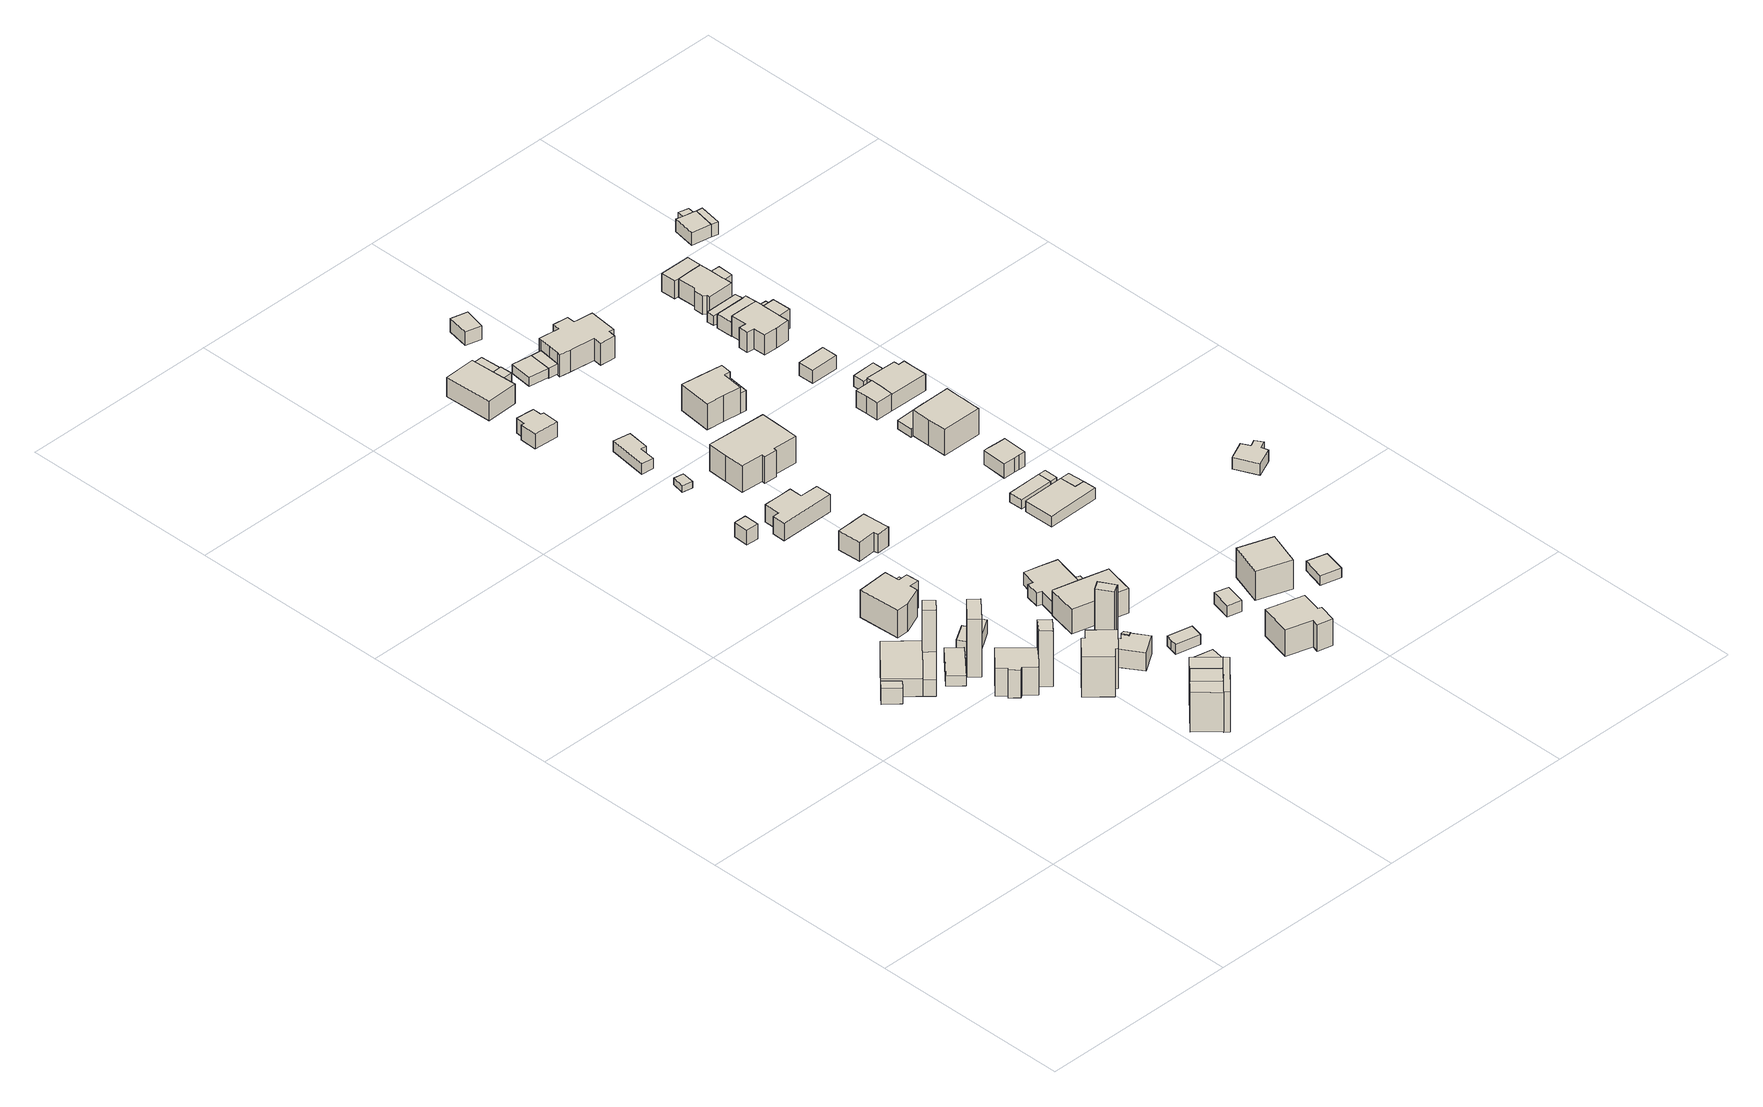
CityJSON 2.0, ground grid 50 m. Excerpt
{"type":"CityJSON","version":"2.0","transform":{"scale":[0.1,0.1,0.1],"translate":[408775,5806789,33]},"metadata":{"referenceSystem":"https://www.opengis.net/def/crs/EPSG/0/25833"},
"CityObjects":{
"building1":{"type":"Building","attributes":{"Gemeindeschluessel":"11000009","function":"31001_1010"},"address":[{"country":"Germany","locality":"Berlin","thoroughfareNumber":"5","thoroughfareName":"Am Steilhang"}],"children":["building1-1","building1-2","building1-3"]},
"building1-1":{"type":"BuildingPart","attributes":{"BezugspunktDach":"2200","measuredHeight":5.24,"storeysAboveGround":1},"parents":["building1"],"geometry":[{"type":"MultiSurface","lod":"1","boundaries":[[[0,1,2,3]],[[4,5,6,7]],[[4,7,3,2]],[[5,4,2,1]],[[8,9,10,5,1,0]],[[11,12,13,7,6,0,3]],[[6,10,9,8]],[[14,7,13,12,11]]]}]},
"building1-2":{"type":"BuildingPart","attributes":{"BezugspunktDach":"2200","measuredHeight":4.63,"storeysAboveGround":1},"parents":["building1"],"geometry":[{"type":"Solid","lod":"1","boundaries":[[[[15,16,9,8]],[[10,17,18,6]],[[17,10,9,16]],[[18,17,16,15]],[[6,18,15,8]],[[10,6,8,9]]]]}]},
"building1-3":{"type":"BuildingPart","attributes":{"BezugspunktDach":"2200","measuredHeight":4.25,"storeysAboveGround":1},"parents":["building1"],"geometry":[{"type":"Solid","lod":"1","boundaries":[[[[19,12,11,20]],[[7,13,21,22]],[[7,22,20,11]],[[21,13,12,19]],[[22,21,19,20]],[[13,7,11,12]]]]}]},
"building2":{"type":"Building","attributes":{"Gemeindeschluessel":"11000009","BezugspunktDach":"2200","function":"31001_2463","measuredHeight":2.66,"storeysAboveGround":1},"address":[{"country":"Germany","locality":"Berlin","thoroughfareNumber":"5 (1)","thoroughfareName":"Am Steilhang"}],"geometry":[{"type":"Solid","lod":"1","boundaries":[[[[23,24,25,26]],[[27,28,29,30]],[[27,30,26,25]],[[28,27,25,24]],[[29,28,24,23]],[[30,29,23,26]]]]}]},
"building3":{"type":"Building","attributes":{"Gemeindeschluessel":"11000009","BezugspunktDach":"2200","function":"51009_1610","measuredHeight":14.94,"storeysAboveGround":0},"address":[{"country":"Germany","locality":"Berlin"}],"geometry":[{"type":"Solid","lod":"1","boundaries":[[[[31,32,33,34]],[[35,36,37,38]],[[35,38,34,33]],[[36,35,33,32]],[[37,36,32,31]],[[38,37,31,34]]]]}]},
"building4":{"type":"Building","attributes":{"Gemeindeschluessel":"11000009","BezugspunktDach":"2200","function":"31001_1010","measuredHeight":15.41,"storeysAboveGround":1},"address":[{"country":"Germany","locality":"Berlin","thoroughfareNumber":"7 (1)","thoroughfareName":"Am Steilhang"}],"geometry":[{"type":"Solid","lod":"1","boundaries":[[[[39,40,41,42]],[[43,44,45,46]],[[43,46,42,41]],[[44,43,41,40]],[[45,44,40,39]],[[46,45,39,42]]]]}]},
"building5":{"type":"Building","attributes":{"Gemeindeschluessel":"11000009","function":"31001_1010"},"address":[{"country":"Germany","locality":"Berlin","thoroughfareNumber":"7","thoroughfareName":"Am Steilhang"}],"children":["building5-1","building5-2"]},
"building5-1":{"type":"BuildingPart","attributes":{"BezugspunktDach":"2200","measuredHeight":7.45,"storeysAboveGround":2},"parents":["building5"],"geometry":[{"type":"Solid","lod":"1","boundaries":[[[[47,48,49,50,51,52,53,54,55]],[[56,57,58,59,60,61,62,63,64]],[[56,64,55,54]],[[57,56,54,53]],[[59,58,52,51]],[[60,59,51,50]],[[61,60,50,49]],[[62,61,49,48]],[[63,62,48,47]],[[64,63,47,55]],[[57,53,52,58]]]]}]},
"building5-2":{"type":"BuildingPart","attributes":{"BezugspunktDach":"2200","measuredHeight":14.7,"storeysAboveGround":2},"parents":["building5"],"geometry":[{"type":"MultiSurface","lod":"1","boundaries":[[[65,66,67,68]],[[57,69,70,58]],[[57,58,52,68,67],[58,57,53,52]],[[69,57,67,66]],[[70,69,66,65]],[[58,70,65,68]],[[53,57,58,52]]]}]},
"building6":{"type":"Building","attributes":{"Gemeindeschluessel":"11000009","BezugspunktDach":"2200","function":"31001_1010","measuredHeight":10.63,"storeysAboveGround":1},"address":[{"country":"Germany","locality":"Berlin","thoroughfareNumber":"9","thoroughfareName":"Am Steilhang"}],"geometry":[{"type":"Solid","lod":"1","boundaries":[[[[71,72,73,74,75,76,77,78]],[[79,80,81,82,83,84,85,86]],[[79,86,78,77]],[[80,79,77,76]],[[81,80,76,75]],[[82,81,75,74]],[[83,82,74,73]],[[84,83,73,72]],[[85,84,72,71]],[[86,85,71,78]]]]}]},
"building7":{"type":"Building","attributes":{"Gemeindeschluessel":"11000009","function":"31001_1010"},"address":[{"country":"Germany","locality":"Berlin","thoroughfareNumber":"23","thoroughfareName":"Rinntaler Steig"}],"children":["building7-1","building7-2"]},
"building7-1":{"type":"BuildingPart","attributes":{"BezugspunktDach":"2200","measuredHeight":10.39,"storeysAboveGround":2},"parents":["building7"],"geometry":[{"type":"MultiSurface","lod":"1","boundaries":[[[87,88,89,90,91,92],[93,94,95,96]],[[97,98,99,100,101,102],[103,104,105,106]],[[97,102,92,91]],[[98,97,91,90]],[[99,98,90,89]],[[100,99,89,88]],[[101,100,88,87]],[[102,101,87,92]],[[103,106,107,108]],[[104,103,108,109]],[[105,104,94,109,110]],[[106,105,110,107]],[[108,107,96,95]],[[109,108,111,95,94]],[[110,109,94,93,112]],[[107,110,93,96,113]]]}]},
"building7-2":{"type":"BuildingPart","attributes":{"BezugspunktDach":"2200","measuredHeight":9.42,"storeysAboveGround":2},"parents":["building7"],"geometry":[{"type":"MultiSurface","lod":"1","boundaries":[[[96,95,94,93]],[[109,108,107,110]],[[93,110,93,94]],[[94,109,94,95]],[[95,108,95,96]],[[114,93,96,93]],[[109,110,93,94]],[[108,109,94,95]],[[107,108,95,96]],[[110,107,115,96,93,114]]]}]},
"building8":{"type":"Building","attributes":{"Gemeindeschluessel":"11000009","BezugspunktDach":"2200","function":"51009_1610","measuredHeight":10.79,"storeysAboveGround":0},"address":[{"country":"Germany","locality":"Berlin"}],"geometry":[{"type":"Solid","lod":"1","boundaries":[[[[116,117,118,119]],[[120,121,122,123]],[[120,123,119,118]],[[121,120,118,117]],[[122,121,117,116]],[[123,122,116,119]]]]}]},
"building9":{"type":"Building","attributes":{"Gemeindeschluessel":"11000009","BezugspunktDach":"2200","function":"31001_1312","measuredHeight":3.57,"storeysAboveGround":1},"address":[{"country":"Germany","locality":"Berlin","thoroughfareNumber":"36","thoroughfareName":"Hallgarter Steig"}],"geometry":[{"type":"Solid","lod":"1","boundaries":[[[[124,125,126,127,128,129]],[[130,131,132,133,134,135]],[[130,135,129,128]],[[131,130,128,127]],[[132,131,127,126]],[[133,132,126,125]],[[134,133,125,124]],[[135,134,124,129]]]]}]},
"building10":{"type":"Building","attributes":{"Gemeindeschluessel":"11000009","BezugspunktDach":"2200","function":"31001_1010","measuredHeight":7.16,"storeysAboveGround":2},"address":[{"country":"Germany","locality":"Berlin","thoroughfareNumber":"34","thoroughfareName":"Hallgarter Steig"}],"geometry":[{"type":"Solid","lod":"1","boundaries":[[[[136,137,138,139,140,141,142,143,144,145]],[[146,147,148,149,150,151,152,153,154,155]],[[146,155,145,144]],[[147,146,144,143]],[[148,147,143,142]],[[149,148,142,141]],[[150,149,141,140]],[[151,150,140,139]],[[152,151,139,138]],[[153,152,138,137]],[[154,153,137,136]],[[155,154,136,145]]]]}]},
"building11":{"type":"Building","attributes":{"Gemeindeschluessel":"11000009","BezugspunktDach":"2200","function":"31001_2463","measuredHeight":3.72,"storeysAboveGround":1},"address":[{"country":"Germany","locality":"Berlin","thoroughfareNumber":"34 (1)","thoroughfareName":"Hallgarter Steig"}],"geometry":[{"type":"Solid","lod":"1","boundaries":[[[[156,157,158,159,160,161]],[[162,163,164,165,166,167]],[[162,167,161,160]],[[163,162,160,159]],[[164,163,159,158]],[[165,164,158,157]],[[166,165,157,156]],[[167,166,156,161]]]]}]},
"building12":{"type":"Building","attributes":{"Gemeindeschluessel":"11000009","BezugspunktDach":"2200","function":"31001_2000","measuredHeight":4.36,"storeysAboveGround":1},"address":[{"country":"Germany","locality":"Berlin","thoroughfareNumber":"30 (1)","thoroughfareName":"Hallgarter Steig"}],"geometry":[{"type":"Solid","lod":"1","boundaries":[[[[168,169,170,171]],[[172,173,174,175]],[[172,175,171,170]],[[173,172,170,169]],[[174,173,169,168]],[[175,174,168,171]]]]}]},
"building13":{"type":"Building","attributes":{"Gemeindeschluessel":"11000009","function":"31001_1010"},"address":[{"country":"Germany","locality":"Berlin","thoroughfareNumber":"40","thoroughfareName":"Hallgarter Steig"}],"children":["building13-1","building13-2"]},
"building13-1":{"type":"BuildingPart","attributes":{"BezugspunktDach":"2200","measuredHeight":4.8,"storeysAboveGround":2},"parents":["building13"],"geometry":[{"type":"MultiSurface","lod":"1","boundaries":[[[176,177,178,179,180,181,182,183,184]],[[185,186,187,188,189,190,191,192,193]],[[185,193,184,183]],[[186,185,183,182]],[[187,186,182,181]],[[188,187,181,180]],[[189,188,180,179]],[[190,189,179,178]],[[191,190,178,177]],[[192,191,177,176]],[[193,192,194,195]],[[195,194,176,184]]]}]},
"building13-2":{"type":"BuildingPart","attributes":{"BezugspunktDach":"2200","measuredHeight":19.32,"storeysAboveGround":2},"parents":["building13"],"geometry":[{"type":"MultiSurface","lod":"1","boundaries":[[[196,197,198,199,200,201]],[[202,195,194,203,204,205]],[[202,205,201,200]],[[195,202,200,199]],[[176,184,199,198]],[[203,194,198,197]],[[204,203,197,196]],[[205,204,196,201]],[[194,195,184,176]]]}]},
"building14":{"type":"Building","attributes":{"Gemeindeschluessel":"11000009","BezugspunktDach":"2200","function":"51009_1610","measuredHeight":4.64,"storeysAboveGround":0},"address":[{"country":"Germany","locality":"Berlin"}],"geometry":[{"type":"Solid","lod":"1","boundaries":[[[[206,207,208,209]],[[210,211,212,213]],[[210,213,209,208]],[[211,210,208,207]],[[212,211,207,206]],[[213,212,206,209]]]]}]},
"building15":{"type":"Building","attributes":{"Gemeindeschluessel":"11000009","BezugspunktDach":"2200","function":"31001_1010","measuredHeight":4.06,"storeysAboveGround":1},"address":[{"country":"Germany","locality":"Berlin","thoroughfareNumber":"22A (1)","thoroughfareName":"Hallgarter Steig"}],"geometry":[{"type":"Solid","lod":"1","boundaries":[[[[214,215,216,217,218,219,220,221]],[[222,223,224,225,226,227,228,229]],[[222,229,221,220]],[[223,222,220,219]],[[224,223,219,218]],[[225,224,218,217]],[[226,225,217,216]],[[227,226,216,215]],[[228,227,215,214]],[[229,228,214,221]]]]}]},
"building16":{"type":"Building","attributes":{"Gemeindeschluessel":"11000009","BezugspunktDach":"2200","function":"31001_2723","measuredHeight":1.75,"storeysAboveGround":1},"address":[{"country":"Germany","locality":"Berlin","thoroughfareNumber":"28 (1)","thoroughfareName":"Hallgarter Steig"}],"geometry":[{"type":"Solid","lod":"1","boundaries":[[[[230,231,232,233]],[[234,235,236,237]],[[234,237,233,232]],[[235,234,232,231]],[[236,235,231,230]],[[237,236,230,233]]]]}]},
"building17":{"type":"Building","attributes":{"Gemeindeschluessel":"11000009","BezugspunktDach":"2200","function":"31001_2723","measuredHeight":2.22,"storeysAboveGround":1},"address":[{"country":"Germany","locality":"Berlin","thoroughfareNumber":"42 (1)","thoroughfareName":"Hallgarter Steig"}],"geometry":[{"type":"Solid","lod":"1","boundaries":[[[[238,239,240,241]],[[242,243,244,245]],[[242,245,241,240]],[[243,242,240,239]],[[244,243,239,238]],[[245,244,238,241]]]]}]},
"building18":{"type":"Building","attributes":{"Gemeindeschluessel":"11000009","BezugspunktDach":"2200","function":"31001_1010","measuredHeight":6.04,"storeysAboveGround":1},"address":[{"country":"Germany","locality":"Berlin","thoroughfareNumber":"32","thoroughfareName":"Hallgarter Steig"}],"geometry":[{"type":"Solid","lod":"1","boundaries":[[[[246,247,248,249,250,251,252,253]],[[254,255,256,257,258,259,260,261]],[[254,261,253,252]],[[255,254,252,251]],[[256,255,251,250]],[[257,256,250,249]],[[258,257,249,248]],[[259,258,248,247]],[[260,259,247,246]],[[261,260,246,253]]]]}]},
"building19":{"type":"Building","attributes":{"Gemeindeschluessel":"11000009","BezugspunktDach":"2200","function":"31001_1010","measuredHeight":4.64,"storeysAboveGround":1},"address":[{"country":"Germany","locality":"Berlin","thoroughfareNumber":"30","thoroughfareName":"Hallgarter Steig"}],"geometry":[{"type":"Solid","lod":"1","boundaries":[[[[262,263,264,265,266,267,268,269,270]],[[271,272,273,274,275,276,277,278,279]],[[271,279,270,269]],[[272,271,269,268]],[[273,272,268,267]],[[274,273,267,266]],[[275,274,266,265]],[[276,275,265,264]],[[277,276,264,263]],[[278,277,263,262]],[[279,278,262,270]]]]}]},
"building20":{"type":"Building","attributes":{"Gemeindeschluessel":"11000009","BezugspunktDach":"2200","function":"31001_1010","measuredHeight":2.63,"storeysAboveGround":1},"address":[{"country":"Germany","locality":"Berlin","thoroughfareNumber":"26 (1)","thoroughfareName":"Hallgarter Steig"}],"geometry":[{"type":"Solid","lod":"1","boundaries":[[[[280,281,282,283,284,285]],[[286,287,288,289,290,291]],[[286,291,285,284]],[[287,286,284,283]],[[288,287,283,282]],[[289,288,282,281]],[[290,289,281,280]],[[291,290,280,285]]]]}]},
"building21":{"type":"Building","attributes":{"Gemeindeschluessel":"11000009","BezugspunktDach":"2200","function":"31001_2463","measuredHeight":2.95,"storeysAboveGround":1},"address":[{"country":"Germany","locality":"Berlin","thoroughfareNumber":"40 (1)","thoroughfareName":"Hallgarter Steig"}],"geometry":[{"type":"Solid","lod":"1","boundaries":[[[[292,293,294,295,296,297]],[[298,299,300,301,302,303]],[[298,303,297,296]],[[299,298,296,295]],[[300,299,295,294]],[[301,300,294,293]],[[302,301,293,292]],[[303,302,292,297]]]]}]},
"building22":{"type":"Building","attributes":{"Gemeindeschluessel":"11000009","BezugspunktDach":"2200","function":"31001_1010","measuredHeight":6.49,"storeysAboveGround":1},"address":[{"country":"Germany","locality":"Berlin","thoroughfareNumber":"38","thoroughfareName":"Hallgarter Steig"}],"geometry":[{"type":"Solid","lod":"1","boundaries":[[[[304,305,306,307,308,309]],[[310,311,312,313,314,315]],[[310,315,309,308]],[[311,310,308,307]],[[312,311,307,306]],[[313,312,306,305]],[[314,313,305,304]],[[315,314,304,309]]]]}]},
"building23":{"type":"Building","attributes":{"Gemeindeschluessel":"11000009","function":"31001_1010"},"address":[{"country":"Germany","locality":"Berlin","thoroughfareNumber":"22A","thoroughfareName":"Hallgarter Steig"}],"children":["building23-1","building23-2"]},
"building23-1":{"type":"BuildingPart","attributes":{"BezugspunktDach":"2200","measuredHeight":6.1,"storeysAboveGround":1},"parents":["building23"],"geometry":[{"type":"MultiSurface","lod":"1","boundaries":[[[316,317,318,319,320]],[[321,322,323,324,325]],[[321,325,320,319]],[[326,327,319,318]],[[323,322,318,317]],[[324,323,317,316]],[[325,324,316,320]],[[322,321,327,326]]]}]},
"building23-2":{"type":"BuildingPart","attributes":{"BezugspunktDach":"2200","measuredHeight":4.18,"storeysAboveGround":1},"parents":["building23"],"geometry":[{"type":"Solid","lod":"1","boundaries":[[[[326,328,329,327]],[[330,331,322,321]],[[330,321,327,329]],[[331,330,329,328]],[[322,331,328,326]],[[321,322,326,327]]]]}]},
"building24":{"type":"Building","attributes":{"Gemeindeschluessel":"11000009","BezugspunktDach":"2200","function":"31001_1010","measuredHeight":4.15,"storeysAboveGround":1},"address":[{"country":"Germany","locality":"Berlin","thoroughfareNumber":"38 (1)","thoroughfareName":"Hallgarter Steig"}],"geometry":[{"type":"Solid","lod":"1","boundaries":[[[[332,333,334,335,336,337,338,339,340,341,342,343]],[[344,345,346,347,348,349,350,351,352,353,354,355]],[[344,355,343,342]],[[345,344,342,341]],[[346,345,341,340]],[[347,346,340,339]],[[348,347,339,338]],[[349,348,338,337]],[[350,349,337,336]],[[351,350,336,335]],[[352,351,335,334]],[[353,352,334,333]],[[354,353,333,332]],[[355,354,332,343]]]]}]},
"building25":{"type":"Building","attributes":{"Gemeindeschluessel":"11000009","BezugspunktDach":"2200","function":"51009_1610","measuredHeight":4.25,"storeysAboveGround":0},"address":[{"country":"Germany","locality":"Berlin"}],"geometry":[{"type":"Solid","lod":"1","boundaries":[[[[356,357,358,359]],[[360,361,362,363]],[[360,363,359,358]],[[361,360,358,357]],[[362,361,357,356]],[[363,362,356,359]]]]}]},
"building26":{"type":"Building","attributes":{"Gemeindeschluessel":"11000009","BezugspunktDach":"2200","function":"51009_1610","measuredHeight":1.05,"storeysAboveGround":0},"address":[{"country":"Germany","locality":"Berlin"}],"geometry":[{"type":"Solid","lod":"1","boundaries":[[[[364,365,366,367]],[[368,369,370,371]],[[368,371,367,366]],[[369,368,366,365]],[[370,369,365,364]],[[371,370,364,367]]]]}]},
"building27":{"type":"Building","attributes":{"Gemeindeschluessel":"11000009","BezugspunktDach":"2200","function":"31001_1010","measuredHeight":9.13,"storeysAboveGround":2},"address":[{"country":"Germany","locality":"Berlin","thoroughfareNumber":"28","thoroughfareName":"Hallgarter Steig"}],"geometry":[{"type":"Solid","lod":"1","boundaries":[[[[372,373,374,375,376,377,378,379,380,381]],[[382,383,384,385,386,387,388,389,390,391]],[[382,391,381,380]],[[383,382,380,379]],[[384,383,379,378]],[[385,384,378,377]],[[386,385,377,376]],[[387,386,376,375]],[[388,387,375,374]],[[389,388,374,373]],[[390,389,373,372]],[[391,390,372,381]]]]}]},
"building28":{"type":"Building","attributes":{"Gemeindeschluessel":"11000009","BezugspunktDach":"2200","function":"31001_1010","measuredHeight":8.31,"storeysAboveGround":2},"address":[{"country":"Germany","locality":"Berlin","thoroughfareNumber":"42","thoroughfareName":"Hallgarter Steig"}],"geometry":[{"type":"Solid","lod":"1","boundaries":[[[[392,393,394,395,396,397,398,399]],[[400,401,402,403,404,405,406,407]],[[400,407,399,398]],[[401,400,398,397]],[[402,401,397,396]],[[403,402,396,395]],[[404,403,395,394]],[[405,404,394,393]],[[406,405,393,392]],[[407,406,392,399]]]]}]},
"building29":{"type":"Building","attributes":{"Gemeindeschluessel":"11000009","BezugspunktDach":"2200","function":"31001_2000","measuredHeight":2.43,"storeysAboveGround":1},"address":[{"country":"Germany","locality":"Berlin","thoroughfareNumber":"22 (1)","thoroughfareName":"Hallgarter Steig"}],"geometry":[{"type":"Solid","lod":"1","boundaries":[[[[408,409,410,411]],[[412,413,414,415]],[[412,415,411,410]],[[413,412,410,409]],[[414,413,409,408]],[[415,414,408,411]]]]}]},
"building30":{"type":"Building","attributes":{"Gemeindeschluessel":"11000009","BezugspunktDach":"2200","function":"31001_2723","measuredHeight":2.91,"storeysAboveGround":1},"address":[{"country":"Germany","locality":"Berlin","thoroughfareNumber":"39B (1)","thoroughfareName":"Hallgarter Steig"}],"geometry":[{"type":"Solid","lod":"1","boundaries":[[[[416,417,418,419]],[[420,421,422,423]],[[420,423,419,418]],[[421,420,418,417]],[[422,421,417,416]],[[423,422,416,419]]]]}]},
"building31":{"type":"Building","attributes":{"Gemeindeschluessel":"11000009","BezugspunktDach":"2200","function":"51009_1610","measuredHeight":2.66,"storeysAboveGround":0},"address":[{"country":"Germany","locality":"Berlin"}],"geometry":[{"type":"Solid","lod":"1","boundaries":[[[[424,425,409,408]],[[426,427,428,429]],[[426,429,408,409]],[[427,426,409,425]],[[428,427,425,424]],[[429,428,424,408]]]]}]},
"building32":{"type":"Building","attributes":{"Gemeindeschluessel":"11000009","BezugspunktDach":"2200","function":"31001_2000","measuredHeight":4.43,"storeysAboveGround":1},"address":[{"country":"Germany","locality":"Berlin","thoroughfareNumber":"16 (2)","thoroughfareName":"Hallgarter Steig"}],"geometry":[{"type":"Solid","lod":"1","boundaries":[[[[430,431,432,433]],[[434,435,436,437]],[[434,437,433,432]],[[435,434,432,431]],[[436,435,431,430]],[[437,436,430,433]]]]}]},
"building33":{"type":"Building","attributes":{"Gemeindeschluessel":"11000009","BezugspunktDach":"2200","function":"31001_1010","measuredHeight":9.21,"storeysAboveGround":1},"address":[{"country":"Germany","locality":"Berlin","thoroughfareNumber":"26","thoroughfareName":"Hallgarter Steig"}],"geometry":[{"type":"Solid","lod":"1","boundaries":[[[[438,439,440,441,442,443,444,445]],[[446,447,448,449,450,451,452,453]],[[446,453,445,444]],[[447,446,444,443]],[[448,447,443,442]],[[449,448,442,441]],[[450,449,441,440]],[[451,450,440,439]],[[452,451,439,438]],[[453,452,438,445]]]]}]},
"building34":{"type":"Building","attributes":{"Gemeindeschluessel":"11000009","BezugspunktDach":"2200","function":"31001_1010","measuredHeight":7.14,"storeysAboveGround":1},"address":[{"country":"Germany","locality":"Berlin","thoroughfareNumber":"22","thoroughfareName":"Hallgarter Steig"}],"geometry":[{"type":"Solid","lod":"1","boundaries":[[[[454,455,456,457,458,459,460,461,462,463,464,465,466,467,468,469,470]],[[471,472,473,474,475,476,477,478,479,480,481,482,483,484,485,486,487]],[[471,487,470,469]],[[472,471,469,468]],[[473,472,468,467]],[[474,473,467,466]],[[475,474,466,465]],[[476,475,465,464]],[[477,476,464,463]],[[478,477,463,462]],[[479,478,462,461]],[[480,479,461,460]],[[481,480,460,459]],[[482,481,459,458]],[[483,482,458,457]],[[484,483,457,456]],[[485,484,456,455]],[[486,485,455,454]],[[487,486,454,470]]]]}]},
"building35":{"type":"Building","attributes":{"Gemeindeschluessel":"11000009","BezugspunktDach":"2200","function":"51009_1610","measuredHeight":5.29,"storeysAboveGround":0},"address":[{"country":"Germany","locality":"Berlin"}],"geometry":[{"type":"Solid","lod":"1","boundaries":[[[[488,489,490,491]],[[450,449,492,451]],[[450,451,491,490]],[[449,450,490,489]],[[492,449,489,488]],[[451,492,488,491]]]]}]},
"building36":{"type":"Building","attributes":{"Gemeindeschluessel":"11000009","BezugspunktDach":"2200","function":"31001_1010","measuredHeight":8.68,"storeysAboveGround":2},"address":[{"country":"Germany","locality":"Berlin","thoroughfareNumber":"39B","thoroughfareName":"Hallgarter Steig"}],"geometry":[{"type":"Solid","lod":"1","boundaries":[[[[493,494,495,496]],[[497,498,499,500]],[[497,500,496,495]],[[498,497,495,494]],[[499,498,494,493]],[[500,499,493,496]]]]}]},
"building37":{"type":"Building","attributes":{"Gemeindeschluessel":"11000009","BezugspunktDach":"2200","function":"31001_2000","measuredHeight":2.48,"storeysAboveGround":1},"address":[{"country":"Germany","locality":"Berlin","thoroughfareNumber":"33 (1)","thoroughfareName":"Hallgarter Steig"}],"geometry":[{"type":"Solid","lod":"1","boundaries":[[[[501,502,503,504]],[[505,506,507,508]],[[505,508,504,503]],[[506,505,503,502]],[[507,506,502,501]],[[508,507,501,504]]]]}]},
"building38":{"type":"Building","attributes":{"Gemeindeschluessel":"11000009","BezugspunktDach":"2200","function":"31001_1010","measuredHeight":2.89,"storeysAboveGround":1},"address":[{"country":"Germany","locality":"Berlin","thoroughfareNumber":"33","thoroughfareName":"Hallgarter Steig"}],"geometry":[{"type":"Solid","lod":"1","boundaries":[[[[509,510,511,512,513,514]],[[515,516,517,518,519,520]],[[515,520,514,513]],[[516,515,513,512]],[[517,516,512,511]],[[518,517,511,510]],[[519,518,510,509]],[[520,519,509,514]]]]}]},
"building39":{"type":"Building","attributes":{"Gemeindeschluessel":"11000009","BezugspunktDach":"2200","function":"51009_1610","measuredHeight":2.52,"storeysAboveGround":0},"address":[{"country":"Germany","locality":"Berlin"}],"geometry":[{"type":"Solid","lod":"1","boundaries":[[[[502,521,522,503]],[[523,524,525,526]],[[523,526,503,522]],[[524,523,522,521]],[[525,524,521,502]],[[526,525,502,503]]]]}]},
"building40":{"type":"Building","attributes":{"Gemeindeschluessel":"11000009","BezugspunktDach":"2200","function":"31001_1313","measuredHeight":2.51,"storeysAboveGround":1},"address":[{"country":"Germany","locality":"Berlin","thoroughfareNumber":"39B (2)","thoroughfareName":"Hallgarter Steig"}],"geometry":[{"type":"Solid","lod":"1","boundaries":[[[[527,528,529,530]],[[531,532,533,534]],[[531,534,530,529]],[[532,531,529,528]],[[533,532,528,527]],[[534,533,527,530]]]]}]},
"building41":{"type":"Building","attributes":{"Gemeindeschluessel":"11000009","BezugspunktDach":"2200","function":"51009_1610","measuredHeight":2.89,"storeysAboveGround":0},"address":[{"country":"Germany","locality":"Berlin"}],"geometry":[{"type":"Solid","lod":"1","boundaries":[[[[512,511,535,513]],[[536,517,516,515]],[[536,515,513,535]],[[517,536,535,511]],[[516,517,511,512]],[[515,516,512,513]]]]}]},
"building42":{"type":"Building","attributes":{"Gemeindeschluessel":"11000009","BezugspunktDach":"2200","function":"31001_1010","measuredHeight":3.98,"storeysAboveGround":1},"address":[{"country":"Germany","locality":"Berlin","thoroughfareNumber":"31","thoroughfareName":"Hallgarter Steig"}],"geometry":[{"type":"Solid","lod":"1","boundaries":[[[[537,538,539,540,541,542,543,544]],[[545,546,547,548,549,550,551,552]],[[545,552,544,543]],[[546,545,543,542]],[[547,546,542,541]],[[548,547,541,540]],[[549,548,540,539]],[[550,549,539,538]],[[551,550,538,537]],[[552,551,537,544]]]]}]},
"building43":{"type":"Building","attributes":{"Gemeindeschluessel":"11000009","BezugspunktDach":"2200","function":"31001_1010","measuredHeight":8.78,"storeysAboveGround":1},"address":[{"country":"Germany","locality":"Berlin","thoroughfareNumber":"29","thoroughfareName":"Hallgarter Steig"}],"geometry":[{"type":"Solid","lod":"1","boundaries":[[[[553,554,555,556,557,558,559,560,561]],[[562,563,564,565,566,567,568,569,570]],[[562,570,561,560]],[[563,562,560,559]],[[564,563,559,558]],[[565,564,558,557]],[[566,565,557,556]],[[567,566,556,555]],[[568,567,555,554]],[[569,568,554,553]],[[570,569,553,561]]]]}]},
"building44":{"type":"Building","attributes":{"Gemeindeschluessel":"11000009","BezugspunktDach":"2200","function":"31001_2463","measuredHeight":2.24,"storeysAboveGround":1},"address":[{"country":"Germany","locality":"Berlin","thoroughfareNumber":"29 (1)","thoroughfareName":"Hallgarter Steig"}],"geometry":[{"type":"Solid","lod":"1","boundaries":[[[[571,572,573,574,575]],[[576,577,578,579,580]],[[576,580,575,574]],[[577,576,574,573]],[[578,577,573,572]],[[579,578,572,571]],[[580,579,571,575]]]]}]},
"building45":{"type":"Building","attributes":{"Gemeindeschluessel":"11000009","function":"31001_1010"},"address":[{"country":"Germany","locality":"Berlin","thoroughfareNumber":"27","thoroughfareName":"Hallgarter Steig"}],"children":["building45-1","building45-2"]},
"building45-1":{"type":"BuildingPart","attributes":{"BezugspunktDach":"2200","measuredHeight":5.21,"storeysAboveGround":1},"parents":["building45"],"geometry":[{"type":"MultiSurface","lod":"1","boundaries":[[[581,582,583,584,585,586,587,588,589]],[[590,591,592,593,594,595,596,597,598]],[[592,591,587,586]],[[593,592,586,585]],[[594,593,585,584]],[[595,594,584,583]],[[596,595,583,582]],[[597,596,582,581]],[[598,597,581,589]],[[590,599,600,588]],[[598,589,600,599]],[[591,590,588,587]]]}]},
"building45-2":{"type":"BuildingPart","attributes":{"BezugspunktDach":"2200","measuredHeight":5.26,"storeysAboveGround":1},"parents":["building45"],"geometry":[{"type":"MultiSurface","lod":"1","boundaries":[[[601,602,603,604,605,606]],[[591,599,598,607,608,609]],[[591,609,606,605]],[[600,588,587,605,604]],[[599,591,590]],[[589,600,599,604,603]],[[607,598,603,602]],[[608,607,602,601]],[[609,608,601,606]],[[599,590,588,600]],[[590,591,587,588]],[[598,599,600,589]]]}]},
"building46":{"type":"Building","attributes":{"Gemeindeschluessel":"11000009","BezugspunktDach":"2200","function":"31001_1010","measuredHeight":3.52,"storeysAboveGround":1},"address":[{"country":"Germany","locality":"Berlin","thoroughfareNumber":"25","thoroughfareName":"Hallgarter Steig"}],"geometry":[{"type":"Solid","lod":"1","boundaries":[[[[610,611,612,613]],[[614,615,616,617]],[[614,617,613,612]],[[615,614,612,611]],[[616,615,611,610]],[[617,616,610,613]]]]}]},
"building47":{"type":"Building","attributes":{"Gemeindeschluessel":"11000009","BezugspunktDach":"2200","function":"31001_2000","measuredHeight":2.79,"storeysAboveGround":1},"address":[{"country":"Germany","locality":"Berlin","thoroughfareNumber":"27 (1)","thoroughfareName":"Hallgarter Steig"}],"geometry":[{"type":"Solid","lod":"1","boundaries":[[[[618,619,620,621]],[[622,623,624,625]],[[622,625,621,620]],[[623,622,620,619]],[[624,623,619,618]],[[625,624,618,621]]]]}]},
"building48":{"type":"Building","attributes":{"Gemeindeschluessel":"11000009","function":"31001_1010"},"address":[{"country":"Germany","locality":"Berlin","thoroughfareNumber":"23","thoroughfareName":"Hallgarter Steig"}],"children":["building48-1","building48-2"]},
"building48-1":{"type":"BuildingPart","attributes":{"BezugspunktDach":"2200","measuredHeight":5.83,"storeysAboveGround":1},"parents":["building48"],"geometry":[{"type":"MultiSurface","lod":"1","boundaries":[[[626,627,628,629,630,631,632,633,634,635,636,637,638,639]],[[640,641,642,643,644,645,646,647,648,649,650,651,652,653]],[[640,653,639,638]],[[641,640,638,637]],[[642,641,637,636]],[[643,642,636,635]],[[644,643,635,634]],[[645,644,634,633]],[[654,655,633,632]],[[647,646,632,631]],[[648,647,631,630]],[[649,648,630,629]],[[650,649,629,628]],[[651,650,628,627]],[[652,651,627,626]],[[653,652,626,639]],[[646,645,655,654]]]}]},
"building48-2":{"type":"BuildingPart","attributes":{"BezugspunktDach":"2200","measuredHeight":5.1,"storeysAboveGround":1},"parents":["building48"],"geometry":[{"type":"Solid","lod":"1","boundaries":[[[[654,656,657,658,655]],[[644,659,660,646,645]],[[644,645,655,658]],[[659,644,658,657]],[[660,659,657,656]],[[646,660,656,654]],[[645,646,654,655]]]]}]},
"building49":{"type":"Building","attributes":{"Gemeindeschluessel":"11000009","BezugspunktDach":"2200","function":"31001_2000","measuredHeight":2.57,"storeysAboveGround":1},"address":[{"country":"Germany","locality":"Berlin","thoroughfareNumber":"21 (2)","thoroughfareName":"Hallgarter Steig"}],"geometry":[{"type":"Solid","lod":"1","boundaries":[[[[661,662,663,664,665]],[[666,667,668,669,670]],[[666,670,665,664]],[[667,666,664,663]],[[668,667,663,662]],[[669,668,662,661]],[[670,669,661,665]]]]}]},
"building50":{"type":"Building","attributes":{"Gemeindeschluessel":"11000009","BezugspunktDach":"2200","function":"31001_2000","measuredHeight":3.65,"storeysAboveGround":1},"address":[{"country":"Germany","locality":"Berlin","thoroughfareNumber":"23 (1)","thoroughfareName":"Hallgarter Steig"}],"geometry":[{"type":"Solid","lod":"1","boundaries":[[[[671,672,673,674,663,662]],[[675,676,677,678,679,680]],[[675,680,662,663]],[[676,675,663,674]],[[677,676,674,673]],[[678,677,673,672]],[[679,678,672,671]],[[680,679,671,662]]]]}]},
"building51":{"type":"Building","attributes":{"Gemeindeschluessel":"11000009","BezugspunktDach":"2200","function":"51009_1610","measuredHeight":3.82,"storeysAboveGround":0},"address":[{"country":"Germany","locality":"Berlin"}],"geometry":[{"type":"Solid","lod":"1","boundaries":[[[[681,682,683,673,672]],[[684,685,686,687,688]],[[684,688,672,673]],[[685,684,673,683]],[[686,685,683,682]],[[687,686,682,681]],[[688,687,681,672]]]]}]},
"building52":{"type":"Building","attributes":{"Gemeindeschluessel":"11000009","function":"31001_1010"},"address":[{"country":"Germany","locality":"Berlin","thoroughfareNumber":"21","thoroughfareName":"Hallgarter Steig"}],"children":["building52-1","building52-2"]},
"building52-1":{"type":"BuildingPart","attributes":{"BezugspunktDach":"2200","measuredHeight":6.04,"storeysAboveGround":1},"parents":["building52"],"geometry":[{"type":"MultiSurface","lod":"1","boundaries":[[[689,690,691,692,693,694,695,696,697,698,699,700]],[[701,702,703,704,705,706,707,708,709,710,711,712]],[[701,712,700,699]],[[702,701,699,698]],[[703,702,698,697]],[[704,703,697,696]],[[705,704,696,695]],[[706,705,695,694]],[[713,714,694,693]],[[708,707,693,692]],[[709,708,692,691]],[[710,709,691,690]],[[711,710,690,689]],[[712,711,689,700]],[[707,706,714,713]]]}]},
"building52-2":{"type":"BuildingPart","attributes":{"BezugspunktDach":"2200","measuredHeight":4.29,"storeysAboveGround":1},"parents":["building52"],"geometry":[{"type":"Solid","lod":"1","boundaries":[[[[713,715,716,717,714]],[[718,719,708,707,706]],[[718,706,714,717]],[[719,718,717,716]],[[708,719,716,715]],[[707,708,715,713]],[[706,707,713,714]]]]}]},
"building53":{"type":"Building","attributes":{"Gemeindeschluessel":"11000009","BezugspunktDach":"2200","function":"31001_2000","measuredHeight":5.72,"storeysAboveGround":1},"address":[{"country":"Germany","locality":"Berlin","thoroughfareNumber":"21 (1)","thoroughfareName":"Hallgarter Steig"}],"geometry":[{"type":"Solid","lod":"1","boundaries":[[[[720,697,721,695,722,723,724]],[[725,726,727,728,729,730,731]],[[725,731,724,723]],[[726,725,723,722]],[[727,726,722,695]],[[728,727,695,721]],[[729,728,721,697]],[[730,729,697,720]],[[731,730,720,724]]]]}]},
"building54":{"type":"Building","attributes":{"Gemeindeschluessel":"11000009","BezugspunktDach":"2200","function":"31001_1010","measuredHeight":2.98,"storeysAboveGround":1},"address":[{"country":"Germany","locality":"Berlin","thoroughfareNumber":"39","thoroughfareName":"Hallgarter Steig"}],"geometry":[{"type":"Solid","lod":"1","boundaries":[[[[732,733,734,735,736,737,738,739]],[[740,741,742,743,744,745,746,747]],[[740,747,739,738]],[[741,740,738,737]],[[742,741,737,736]],[[743,742,736,735]],[[744,743,735,734]],[[745,744,734,733]],[[746,745,733,732]],[[747,746,732,739]]]]}]},
"building55":{"type":"Building","attributes":{"Gemeindeschluessel":"11000009","BezugspunktDach":"2200","function":"31001_1010","measuredHeight":3.28,"storeysAboveGround":1},"address":[{"country":"Germany","locality":"Berlin","thoroughfareNumber":"19","thoroughfareName":"Hallgarter Steig"}],"geometry":[{"type":"Solid","lod":"1","boundaries":[[[[748,749,750,751,752,753]],[[754,755,756,757,758,759]],[[754,759,753,752]],[[755,754,752,751]],[[756,755,751,750]],[[757,756,750,749]],[[758,757,749,748]],[[759,758,748,753]]]]}]},
"building56":{"type":"Building","attributes":{"Gemeindeschluessel":"11000009","BezugspunktDach":"2200","function":"31001_2000","measuredHeight":3.27,"storeysAboveGround":1},"address":[{"country":"Germany","locality":"Berlin","thoroughfareNumber":"19 (1)","thoroughfareName":"Hallgarter Steig"}],"geometry":[{"type":"Solid","lod":"1","boundaries":[[[[750,760,761,751]],[[762,763,756,755]],[[762,755,751,761]],[[763,762,761,760]],[[756,763,760,750]],[[755,756,750,751]]]]}]},
"building57":{"type":"Building","attributes":{"Gemeindeschluessel":"11000009","BezugspunktDach":"2200","function":"51009_1610","measuredHeight":3.3,"storeysAboveGround":0},"address":[{"country":"Germany","locality":"Berlin"}],"geometry":[{"type":"Solid","lod":"1","boundaries":[[[[764,765,749,748]],[[757,766,767,758]],[[757,758,748,749]],[[766,757,749,765]],[[767,766,765,764]],[[758,767,764,748]]]]}]}
},
"vertices":[
[84,466,192],[175,558,192],[111,619,192],[21,527,192],[111,619,145],[175,558,145],[84,466,145],[21,527,145],[84,466,188],[151,534,188],[151,534,145],[21,527,187],[53,496,187],[53,496,145],[21,527,176],
[104,446,188],[172,514,188],[172,514,145],[104,446,145],
[36,478,187],[3,509,187],[36,478,145],[3,509,145],
[172,426,173],[237,496,173],[207,525,173],[141,456,173],[207,525,146],[237,496,146],[172,426,146],[141,456,146],
[172,514,298],[195,538,298],[175,558,298],[151,534,298],[175,558,148],[195,538,148],[172,514,148],[151,534,148],
[215,423,301],[262,472,301],[241,492,301],[194,444,301],[241,492,147],[262,472,147],[215,423,147],[194,444,147],
[214,344,215],[209,339,215],[229,320,215],[235,325,215],[261,300,215],[281,321,215],[306,350,215],[243,412,215],[195,363,215],[243,412,141],[306,350,141],[281,321,141],[261,300,141],[235,325,141],[229,320,141],[209,339,141],[214,344,141],[195,363,141],
[303,300,288],[329,328,288],[306,350,288],[281,321,288],[329,328,141],[303,300,141],
[367,180,250],[386,199,250],[391,195,250],[436,241,250],[387,289,250],[368,270,250],[361,275,250],[317,229,250],[361,275,144],[368,270,144],[387,289,144],[436,241,144],[391,195,144],[386,199,144],[367,180,144],[317,229,144],
[517,10,166],[518,11,166],[600,94,166],[601,95,166],[551,145,166],[467,59,166],[494,86,166],[525,117,166],[574,69,166],[543,38,166],[551,145,62],[601,95,62],[600,94,62],[518,11,62],[517,10,62],[467,59,62],[574,69,62],[525,117,62],[494,86,62],[543,38,62],[543,38,72],[574,69,72],[525,117,72],[494,86,72],[574,69,91],[494,86,119],[543,38,116],
[494,86,81],[543,38,91],
[528,2,167],[609,84,167],[600,94,167],[518,11,167],[600,94,59],[609,84,59],[528,2,59],[518,11,59],
[381,594,51],[450,639,51],[431,672,51],[403,655,51],[398,663,51],[356,637,51],[398,663,15],[403,655,15],[431,672,15],[450,639,15],[381,594,15],[356,637,15],
[310,764,84],[341,765,84],[389,785,84],[388,804,84],[412,805,84],[410,834,84],[410,837,84],[386,836,84],[384,874,84],[305,869,84],[384,874,12],[386,836,12],[410,837,12],[410,834,12],[412,805,12],[388,804,12],[389,785,12],[341,765,12],[310,764,12],[305,869,12],
[386,836,47],[410,837,47],[410,834,47],[430,835,47],[428,877,47],[384,874,47],[428,877,9],[430,835,9],[410,834,9],[410,837,9],[386,836,9],[384,874,9],
[322,1188,75],[323,1225,75],[293,1226,75],[291,1189,75],[293,1226,36],[323,1225,36],[322,1188,36],[291,1189,36],
[564,369,58],[597,317,58],[647,350,58],[622,388,58],[614,384,58],[605,399,58],[595,389,58],[572,426,58],[542,407,58],[572,426,10],[595,389,10],[605,399,10],[614,384,10],[622,388,10],[647,350,10],[597,317,10],[564,369,10],[542,407,10],[564,369,35],[542,407,35],
[542,356,228],[559,366,228],[564,369,228],[542,407,228],[538,404,228],[520,393,228],[538,404,35],[559,366,35],[542,356,35],[520,393,35],
[614,384,60],[622,388,60],[614,401,60],[605,399,60],[614,401,14],[622,388,14],[614,384,14],[605,399,14],
[261,1717,90],[263,1758,90],[255,1760,90],[256,1782,90],[211,1786,90],[209,1762,90],[201,1763,90],[199,1721,90],[201,1763,50],[209,1762,50],[211,1786,50],[256,1782,50],[255,1760,50],[263,1758,50],[261,1717,50],[199,1721,50],
[355,1412,47],[360,1444,47],[335,1448,47],[329,1417,47],[335,1448,30],[360,1444,30],[355,1412,30],[329,1417,30],
[725,214,26],[733,256,26],[684,266,26],[675,225,26],[684,266,4],[733,256,4],[725,214,4],[675,225,4],
[442,1007,59],[487,1010,59],[489,999,59],[522,1001,59],[521,1012,59],[517,1069,59],[478,1067,59],[439,1066,59],[478,1067,9],[517,1069,9],[521,1012,9],[522,1001,9],[489,999,9],[487,1010,9],[442,1007,9],[439,1066,9],
[503,1154,72],[503,1193,72],[457,1194,72],[457,1226,72],[423,1226,72],[383,1226,72],[383,1186,72],[366,1186,72],[365,1153,72],[366,1186,26],[383,1186,26],[383,1226,26],[423,1226,26],[457,1226,26],[457,1194,26],[503,1193,26],[503,1154,26],[365,1153,26],
[343,1516,58],[348,1557,58],[362,1555,58],[369,1610,58],[326,1617,58],[312,1519,58],[326,1617,31],[369,1610,31],[362,1555,31],[348,1557,31],[343,1516,31],[312,1519,31],
[748,307,29],[752,324,29],[756,340,29],[695,353,29],[691,337,29],[687,320,29],[691,337,3],[695,353,3],[756,340,3],[752,324,3],[748,307,3],[687,320,3],
[718,489,68],[736,565,68],[684,578,68],[603,598,68],[600,597,68],[583,523,68],[600,597,3],[603,598,3],[684,578,3],[736,565,3],[718,489,3],[583,523,3],
[210,1867,90],[290,1870,90],[287,1937,90],[285,1991,90],[206,1988,90],[285,1991,39],[287,1937,39],[290,1870,39],[210,1867,39],[206,1988,39],[287,1937,81],[285,1991,81],
[316,1938,81],[314,1992,81],[314,1992,39],[316,1938,39],
[613,639,36],[603,598,36],[643,588,36],[684,578,36],[690,601,36],[701,646,36],[713,692,36],[672,703,36],[632,713,36],[622,674,36],[608,677,36],[601,643,36],[608,677,2],[622,674,2],[632,713,2],[672,703,2],[713,692,2],[701,646,2],[690,601,2],[684,578,2],[643,588,2],[603,598,2],[613,639,2],[601,643,2],
[288,1907,84],[317,1907,84],[316,1938,84],[287,1937,84],[316,1938,41],[317,1907,41],[288,1907,41],[287,1937,41],
[712,596,17],[724,637,17],[701,646,17],[690,601,17],[701,646,6],[724,637,6],[712,596,6],[690,601,6],
[480,1331,92],[479,1323,92],[512,1321,92],[513,1329,92],[575,1326,92],[577,1376,92],[579,1427,92],[429,1435,92],[426,1385,92],[424,1335,92],[426,1385,22],[429,1435,22],[579,1427,22],[577,1376,22],[575,1326,22],[513,1329,22],[512,1321,22],[479,1323,22],[480,1331,22],[424,1335,22],
[907,133,74],[902,116,74],[939,107,74],[951,152,74],[942,155,74],[955,206,74],[863,231,74],[842,151,74],[863,231,4],[955,206,4],[942,155,4],[951,152,4],[939,107,4],[902,116,4],[907,133,4],[842,151,4],
[413,1893,51],[419,1950,51],[370,1957,51],[363,1900,51],[370,1957,27],[419,1950,27],[413,1893,27],[363,1900,27],
[888,324,33],[900,375,33],[866,384,33],[853,333,33],[866,384,3],[900,375,3],[888,324,3],[853,333,3],
[437,1890,51],[445,1947,51],[419,1950,25],[445,1947,25],[437,1890,25],[413,1893,25],
[405,2082,65],[418,2136,65],[377,2146,65],[366,2092,65],[377,2146,29],[418,2136,29],[405,2082,29],[366,2092,29],
[569,1533,90],[614,1528,90],[620,1582,90],[636,1580,90],[640,1608,90],[580,1616,90],[535,1622,90],[525,1538,90],[535,1622,21],[580,1616,21],[640,1608,21],[636,1580,21],[620,1582,21],[614,1528,21],[569,1533,21],[525,1538,21],
[464,1879,80],[526,1871,80],[524,1850,80],[562,1846,80],[565,1865,80],[577,1864,80],[581,1900,80],[585,1935,80],[537,1941,80],[538,1961,80],[500,1965,80],[497,1947,80],[446,1953,80],[445,1947,80],[441,1918,80],[437,1890,80],[436,1883,80],[437,1890,22],[441,1918,22],[445,1947,22],[446,1953,22],[497,1947,22],[500,1965,22],[538,1961,22],[537,1941,22],[585,1935,22],[581,1900,22],[577,1864,22],[565,1865,22],[562,1846,22],[524,1850,22],[526,1871,22],[464,1879,22],[436,1883,22],
[629,1526,74],[636,1580,74],[620,1582,74],[614,1528,74],[629,1526,21],
[1017,301,81],[1046,385,81],[962,414,81],[933,330,81],[962,414,4],[1046,385,4],[1017,301,4],[933,330,4],
[810,894,30],[897,896,30],[897,931,30],[809,929,30],[897,931,6],[897,896,6],[810,894,6],[809,929,6],
[812,808,33],[944,811,33],[943,844,33],[918,844,33],[917,886,33],[811,884,33],[917,886,4],[918,844,4],[943,844,4],[944,811,4],[812,808,4],[811,884,4],
[916,897,30],[916,931,30],[916,931,5],[916,897,5],[897,896,5],[897,931,5],
[1117,258,28],[1131,314,28],[1082,327,28],[1067,271,28],[1082,327,3],[1131,314,3],[1117,258,3],[1067,271,3],
[941,886,33],[941,886,4],
[889,993,44],[902,993,44],[918,992,44],[921,1054,44],[891,1055,44],[878,1056,44],[862,1057,44],[859,994,44],[862,1057,6],[878,1056,6],[891,1055,6],[921,1054,6],[918,992,6],[902,993,6],[889,993,6],[859,994,6],
[921,1131,81],[921,1144,81],[922,1179,81],[922,1192,81],[923,1226,81],[895,1226,81],[821,1225,81],[820,1178,81],[820,1131,81],[820,1178,13],[821,1225,13],[895,1226,13],[923,1226,13],[922,1192,13],[922,1179,13],[921,1144,13],[921,1131,13],[820,1131,13],
[821,1225,35],[895,1226,35],[896,1268,35],[816,1265,35],[815,1225,35],[816,1265,12],[896,1268,12],[895,1226,12],[821,1225,12],[815,1225,12],
[951,1317,54],[951,1355,54],[951,1380,54],[935,1380,54],[934,1393,54],[856,1395,54],[855,1380,54],[854,1356,54],[852,1318,54],[854,1356,11],[855,1380,11],[856,1395,11],[934,1393,11],[935,1380,11],[951,1380,11],[951,1355,11],[951,1317,11],[852,1318,11],[854,1349,11],[854,1349,54],
[808,1349,56],[808,1318,56],[852,1318,56],[854,1349,56],[855,1380,56],[808,1380,56],[808,1318,11],[808,1349,11],[808,1380,11],
[802,1501,46],[872,1501,46],[872,1541,46],[801,1540,46],[872,1541,11],[872,1501,11],[802,1501,11],[801,1540,11],
[856,1405,39],[915,1405,39],[915,1436,39],[855,1434,39],[915,1436,11],[915,1405,11],[856,1405,11],[855,1434,11],
[784,1676,60],[803,1675,60],[804,1644,60],[839,1644,60],[873,1644,60],[872,1670,60],[873,1670,60],[872,1718,60],[873,1718,60],[872,1739,60],[837,1739,60],[801,1739,60],[802,1699,60],[784,1700,60],[802,1699,7],[801,1739,7],[837,1739,7],[872,1739,7],[873,1718,7],[872,1718,7],[873,1670,7],[872,1670,7],[873,1644,7],[839,1644,7],[804,1644,7],[803,1675,7],[784,1676,7],[784,1700,7],[873,1670,58],[872,1718,58],
[905,1671,58],[904,1718,58],[873,1718,58],[904,1718,7],[905,1671,7],
[791,1781,43],[800,1781,43],[876,1781,43],[875,1801,43],[790,1800,43],[875,1801,17],[876,1781,17],[800,1781,17],[791,1781,17],[790,1800,17],
[801,1739,43],[872,1739,43],[888,1740,43],[886,1782,43],[876,1781,6],[886,1782,6],[888,1740,6],[872,1739,6],[801,1739,6],[800,1781,6],
[873,1718,43],[904,1718,43],[903,1739,43],[888,1740,5],[903,1739,5],[904,1718,5],[873,1718,5],[872,1739,5],
[811,1821,64],[811,1813,64],[877,1814,64],[877,1838,64],[876,1838,64],[876,1879,64],[875,1904,64],[843,1904,64],[810,1903,64],[811,1858,64],[804,1850,64],[803,1826,64],[804,1850,15],[811,1858,15],[810,1903,15],[843,1904,15],[875,1904,15],[876,1879,15],[876,1838,15],[877,1838,15],[877,1814,15],[811,1813,15],[811,1821,15],[803,1826,15],[876,1838,58],[876,1879,58],
[877,1838,58],[903,1839,58],[904,1878,58],[904,1878,15],[903,1839,15],
[798,1904,64],[837,1904,64],[875,1941,64],[836,1941,64],[797,1941,64],[836,1941,17],[875,1941,17],[875,1904,17],[837,1904,17],[810,1903,17],[798,1904,17],[797,1941,17],
[1247,626,31],[1293,647,31],[1288,663,31],[1306,672,31],[1295,692,31],[1278,683,31],[1267,704,31],[1221,683,31],[1267,704,1],[1278,683,1],[1295,692,1],[1306,672,1],[1288,663,1],[1293,647,1],[1247,626,1],[1221,683,1],
[1006,2002,45],[1017,2057,45],[1010,2059,45],[985,2064,45],[967,2068,45],[957,2011,45],[967,2068,12],[985,2064,12],[1010,2059,12],[1017,2057,12],[1006,2002,12],[957,2011,12],
[1012,2074,45],[987,2081,45],[987,2081,12],[1012,2074,12],
[1023,1998,45],[1033,2055,45],[1033,2055,12],[1023,1998,12]
]}
